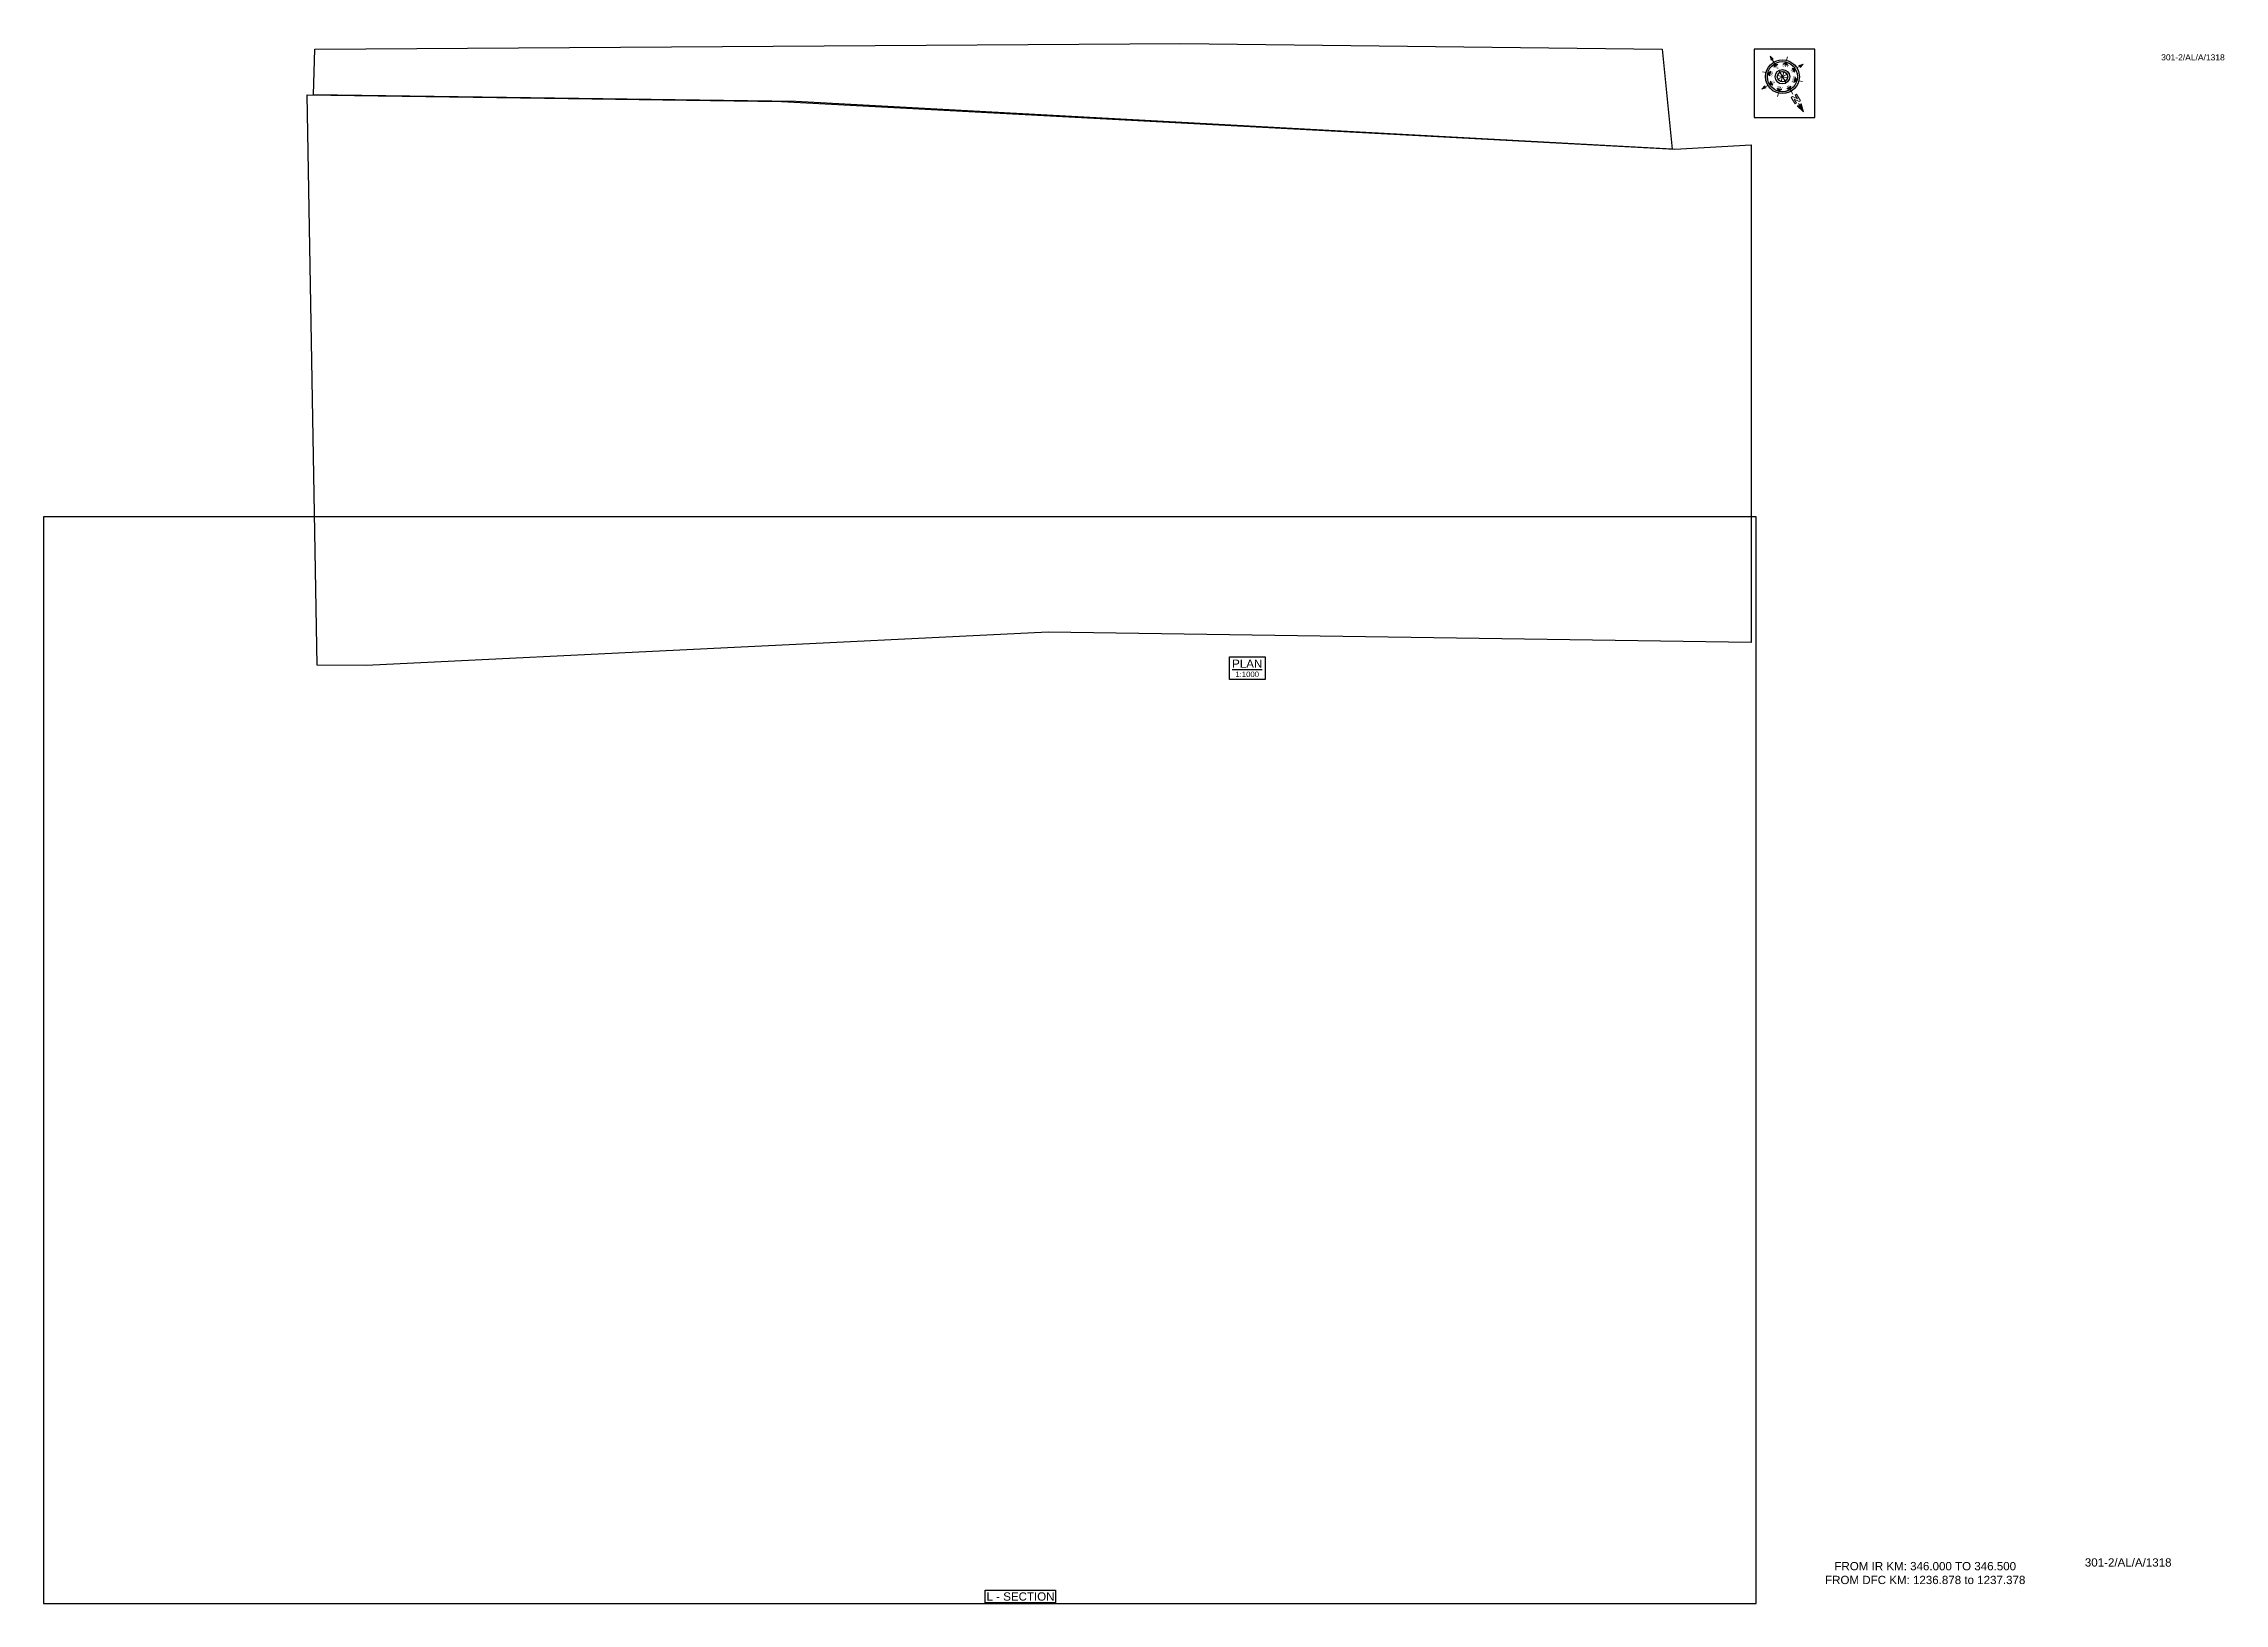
# Paper-space layout '1318' of a CAD drawing. Header units: metres. Extents: x 33 to 825, y 15 to 581.
import ezdxf
from ezdxf.enums import TextEntityAlignment as Align

# ---------------------------------------------------------------- set-up
doc = ezdxf.new("R2010")
doc.units = ezdxf.units.M
doc.header["$MEASUREMENT"] = 0
doc.layers.get('Defpoints').update_dxf_attribs({"color": 5})
doc.layers.add('title', color=7, linetype='Continuous')
doc.styles.get("Standard").update_dxf_attribs({"font": 'arial.ttf'})
doc.styles.add('Style-Arial', font='arial.ttf')

# ---------------------------------------------------------------- blocks, each defined once
blk = doc.blocks.new('N')
for points in [[(0, 8.41), (-0.49, 6.68), (0, 6.93)], [(0.49, 6.68), (0, 6.93), (0, 8.41)], [(-4.93, 0), (-4.07, 0.25), (-4.19, 0)], [(-4.07, -0.25), (-4.19, 0), (-4.93, 0)], [(-3.08, 0), (-2.59, 0.49), (-2.59, -0.49)], [(-2.18, 2.18), (-1.48, 2.18), (-2.18, 1.48)], [(0, 3.08), (0.49, 2.59), (-0.49, 2.59)], [(2.18, 2.18), (2.18, 1.48), (1.48, 2.18)], [(3.08, 0), (2.59, -0.49), (2.59, 0.49)], [(4.07, 0.25), (4.19, 0), (4.93, 0)], [(4.93, 0), (4.07, -0.25), (4.19, 0)], [(-2.18, -2.18), (-2.18, -1.48), (-1.48, -2.18)], [(0, -3.08), (-0.49, -2.59), (0.49, -2.59)], [(0, -4.93), (-0.25, -4.07), (0, -4.19)], [(0.25, -4.07), (0, -4.19), (0, -4.93)], [(2.18, -2.18), (1.48, -2.18), (2.18, -1.48)]]:
    blk.add_hatch(color=7).paths.add_polyline_path(points, flags=0)
h = blk.add_hatch(color=7)
h.paths.add_polyline_path([(0, -3.08), (0, -3.46, 1), (0, 3.46), (0, 3.08, -1)])
h.paths.add_polyline_path([(0, 1.05), (0, 1.48, 1), (0, -1.48), (0, -1.05, -1)])
at = {"color": 7, "linetype": 'ByBlock', "lineweight": 13}
for p, q in [((-0.61, 4.57), (-0.61, 6.12)), ((-0.61, 6.12), (-0.3, 6.12)), ((-0.3, 6.12), (0.32, 5.19)), ((0.32, 4.57), (-0.3, 5.5)), ((-0.3, 5.5), (-0.3, 4.57)), ((0.32, 5.19), (0.32, 6.12)), ((0.32, 6.12), (0.64, 6.12)), ((0.64, 6.12), (0.64, 4.57))]:
    blk.add_line(p, q, dxfattribs=at)
at = {"color": 7, "lineweight": 13}
for p, q in [((0, 6.41), (0, 7.28)), ((-3.46, 0), (-4.19, 0)), ((-2.45, 2.45), (-2.97, 2.97)), ((1.05, 0), (-1.05, 0)), ((-1.05, 0), (1.05, 0)), ((-0.74, 0.74), (0.74, -0.74)), ((0.74, 0.74), (-0.74, -0.74)), ((0.74, -0.74), (-0.74, 0.74)), ((-0.74, -0.74), (0.74, 0.74)), ((0, 3.46), (0, 4.19)), ((0, 3.46), (0, 3.08)), ((0, 1.05), (0, 1.48)), ((0, 1.05), (0, -1.05)), ((0, -1.05), (0, 1.05)), ((2.45, 2.45), (2.97, 2.97)), ((3.46, 0), (4.19, 0)), ((-2.45, -2.45), (-2.97, -2.97)), ((0, -1.05), (0, -1.48)), ((0, -3.46), (0, -3.08)), ((0, -3.46), (0, -4.19)), ((2.45, -2.45), (2.97, -2.97))]:
    blk.add_line(p, q, dxfattribs=at)
at = {"color": 7, "linetype": 'ByBlock', "lineweight": 13}
for points in [[(-0.3, 4.57), (-0.61, 4.57)], [(0.32, 4.57), (0.64, 4.57)]]:
    blk.add_lwpolyline(points, dxfattribs=at)
at = {"color": 7, "lineweight": 13}
for points in [[(0, 8.41), (-0.49, 6.68), (0, 6.93), (0, 6.93)], [(0.49, 6.68), (0, 6.93), (0, 8.41), (0, 8.41)], [(-4.93, 0), (-4.07, 0.25), (-4.19, 0), (-4.19, 0)], [(-4.07, -0.25), (-4.19, 0), (-4.93, 0), (-4.93, 0)], [(-3.08, 0), (-2.59, 0.49), (-2.59, -0.49), (-2.59, -0.49)], [(-2.18, 2.18), (-1.48, 2.18), (-2.18, 1.48), (-2.18, 1.48)], [(0, 3.08), (0.49, 2.59), (-0.49, 2.59), (-0.49, 2.59)], [(2.18, 2.18), (2.18, 1.48), (1.48, 2.18), (1.48, 2.18)], [(3.08, 0), (2.59, -0.49), (2.59, 0.49), (2.59, 0.49)], [(4.07, 0.25), (4.19, 0), (4.93, 0), (4.93, 0)], [(4.93, 0), (4.07, -0.25), (4.19, 0), (4.19, 0)], [(-2.18, -2.18), (-2.18, -1.48), (-1.48, -2.18), (-1.48, -2.18)], [(0, -3.08), (-0.49, -2.59), (0.49, -2.59), (0.49, -2.59)], [(0, -4.93), (-0.25, -4.07), (0, -4.19), (0, -4.19)], [(0.25, -4.07), (0, -4.19), (0, -4.93), (0, -4.93)], [(2.18, -2.18), (1.48, -2.18), (2.18, -1.48), (2.18, -1.48)]]:
    blk.add_lwpolyline(points, close=True, dxfattribs=at)
at = {"color": 7}
for radius in [3.46, 3.08, 1.48, 1.05]:
    blk.add_circle((0, 0), radius, dxfattribs=at)
for s, rotation, p in [('W', 90, (-2.1, 0)), ('NW', 45, (-1.48, 1.48)), ('NE', 315, (1.48, 1.48)), ('E', 270, (1.97, 0)), ('SW', 135, (-1.48, -1.48)), ('SE', 225, (1.48, -1.48))]:
    blk.add_text(s, height=0.6, rotation=rotation, dxfattribs=at).set_placement(p, align=Align.CENTER)
for s, p in [('N', (0, 2.1)), ('S', (0, -2.47))]:
    blk.add_text(s, height=0.6, dxfattribs=at).set_placement(p, align=Align.CENTER)

psp = doc.layouts.new('1318')

# ---------------------------------------------------------------- linework, layer by layer
psp.add_lwpolyline([(374.97, 15.2), (374.97, 19.8), (400.5, 19.8), (400.5, 15.2)], close=True)
at = {"layer": 'Defpoints'}
for points in [[(306.17, 560.02), (131.27, 562.36), (131.74, 579), (445.93, 581), (620.56, 579), (624.21, 542.68)], [(33.3, 15), (654.68, 15), (654.68, 409.29), (33.3, 409.29)]]:
    psp.add_lwpolyline(points, close=True, dxfattribs=at)
at = {"layer": 'title', "color": 7, "linetype": 'Continuous', "lineweight": -3}
psp.add_lwpolyline([(463.61, 358.43), (476.49, 358.43), (476.49, 350.28), (463.61, 350.28)], close=True, dxfattribs=at)

# ---------------------------------------------------------------- texts
at = {"style": 'Style-Arial'}
for height, p in [(2.2, (801.62, 574.91)), (3, (773.92, 28.36))]:
    psp.add_text('301-2/AL/A/1318', height=height, dxfattribs=at).set_placement(p)
at = {"insert": (663.59, 30.01), "char_height": 3, "attachment_point": 1, "style": 'Style-Arial'}
psp.add_mtext_dynamic_manual_height_columns('\\pxqc;FROM IR KM: 346.000 TO 346.500\\P{\\C1;FROM DFC KM: 1236.878 to 1237.378}', width=104.8357, gutter_width=17.5, heights=[0], dxfattribs=at)
at = {"layer": 'title', "color": 7, "linetype": 'Continuous', "lineweight": -3, "style": 'Style-Arial'}
for s, height, p in [('%%UPLAN', 3, (470, 355.99)), ('1:1000', 2, (470, 352.13))]:
    psp.add_text(s, height=height, dxfattribs=at).set_placement(p, align=Align.MIDDLE)
at = {"layer": 'title', "style": 'Style-Arial'}
psp.add_text('L - SECTION', height=3, rotation=0.00006, dxfattribs=at).set_placement((387.75, 17.5), align=Align.MIDDLE_CENTER)

# ---------------------------------------------------------------- viewports
at = {"layer": 'Defpoints', "view_twist_angle": 927.19332334}
vp = psp.add_viewport(center=(377.74, 561.84), size=(492.94, 38.31867), view_center_point=(1017011.4, -3305120.1), view_height=38.31868, status=4, dxfattribs=at)
vp.dxf.flags = 0x10000  # cut along an outline
vp.dxf.clipping_boundary_handle = psp.add_lwpolyline([(306.17, 560.02), (131.27, 562.36), (131.74, 579), (445.93, 581), (620.56, 579), (624.21, 542.68)], format="xyb", close=True, dxfattribs={"invisible": 1}).dxf.handle
at = {"layer": 'Defpoints'}
vp = psp.add_viewport(center=(343.99, 212.14), size=(621.38, 394.2873), view_center_point=(10203.07, -5039.14), view_height=394.2873, status=3, dxfattribs=at)
vp.dxf.flags = 0x10000  # cut along an outline
vp.dxf.clipping_boundary_handle = psp.add_lwpolyline([(33.3, 15), (654.68, 15), (654.68, 409.29), (33.3, 409.29)], format="xyb", close=True, dxfattribs={"invisible": 1}).dxf.handle

# ---------------------------------------------------------------- wipeouts: each hides what was drawn before it
psp.add_wipeout([(653.96, 579), (676, 579), (676, 554.19), (653.96, 554.19)])

# ---------------------------------------------------------------- next in the draw order: linework, layer by layer
psp.add_lwpolyline([(676, 579), (653.96, 579), (653.96, 554.19), (676, 554.19)], close=True)
psp.add_lwpolyline([(132.6, 355.43), (128.89, 562.41), (301.06, 559.99), (625.1, 542.68), (652.84, 544.25), (652.84, 363.63), (397.82, 367.46), (150.3, 355.32)], close=True, dxfattribs=at)

# ---------------------------------------------------------------- next in the draw order: block references
at = {"xscale": 1.771541522973351, "yscale": 1.771541522973351, "zscale": 1.771541522973351, "rotation": 210.9426885564493}
psp.add_blockref('N', (664.2, 569), dxfattribs=at)

# ---------------------------------------------------------------- next in the draw order: viewports
at = {"layer": 'Defpoints', "view_twist_angle": 210.94268856}
vp = psp.add_viewport(center=(390.87, 458.86), size=(523.95, 207.09), view_center_point=(1230976.47, -3231660.87), view_height=207.09, dxfattribs=at)
vp.dxf.flags = 0x10000  # cut along an outline
vp.dxf.clipping_boundary_handle = psp.add_lwpolyline([(132.6, 355.43), (128.89, 562.41), (301.06, 559.99), (625.1, 542.68), (652.84, 544.25), (652.84, 363.63), (397.82, 367.46), (150.3, 355.32)], format="xyb", close=True, dxfattribs={"invisible": 1}).dxf.handle

doc.saveas('drawing.dxf')
